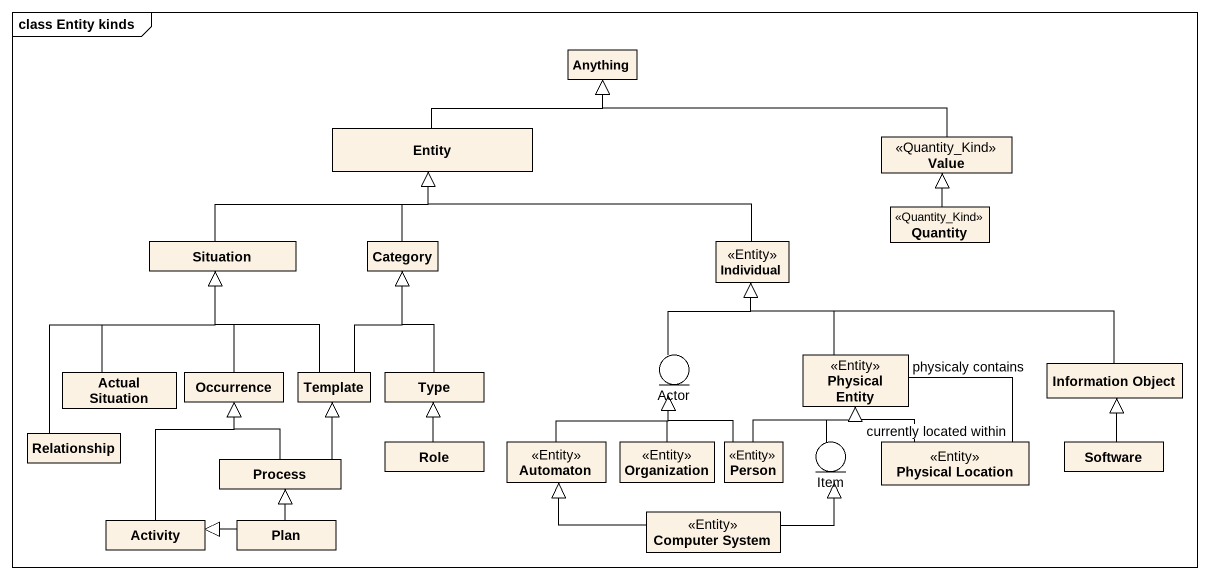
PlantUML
@startuml
mainframe class Entity kinds
allowmixing
hide circle
hide empty members
class Anything
class "Entity" as Entity_
class Value <<Quantity_Kind>>
class Quantity <<Quantity_Kind>>
class Situation
class Category
class Individual <<Entity>>
class "Actual Situation" as Actual_Situation
class Occurrence
class Template
class Type
entity "Actor" as Actor_
class "Physical Entity" as Physical_Entity <<Entity>>
class "Information Object" as Information_Object
class Relationship
class Role
class Automaton <<Entity>>
class Organization <<Entity>>
class "Person" as Person_ <<Entity>>
entity Item
class "Physical Location" as Physical_Location <<Entity>>
class Software
class "Process" as Process_
class Activity
class Plan
class "Computer System" as Computer_System <<Entity>>
Entity_ -right-|> Anything
Value -left-|> Anything
Quantity -up-|> Value
Situation -right-|> Entity_
Category -up-|> Entity_
Individual -left-|> Entity_
Actual_Situation -up-|> Situation
Occurrence -up-|> Situation
Template -up-|> Situation
Template -up-|> Category
Type -up-|> Category
Actor_ -up-|> Individual
Physical_Entity -up-|> Individual
Physical_Entity "physicaly contains" -- "currently located within" Physical_Location
Information_Object -left-|> Individual
Relationship -up-|> Situation
Role -up-|> Type
Automaton -up-|> Actor_
Organization -up-|> Actor_
Person_ -up-|> Actor_
Person_ -up-|> Physical_Entity
Item -up-|> Physical_Entity
Physical_Location -up-|> Physical_Entity
Software -up-|> Information_Object
Process_ -up-|> Occurrence
Process_ -up-|> Template
Activity -up-|> Occurrence
Plan -up-|> Process_
Plan -left-|> Activity
Computer_System -left-|> Automaton
Computer_System -right-|> Item
@enduml
